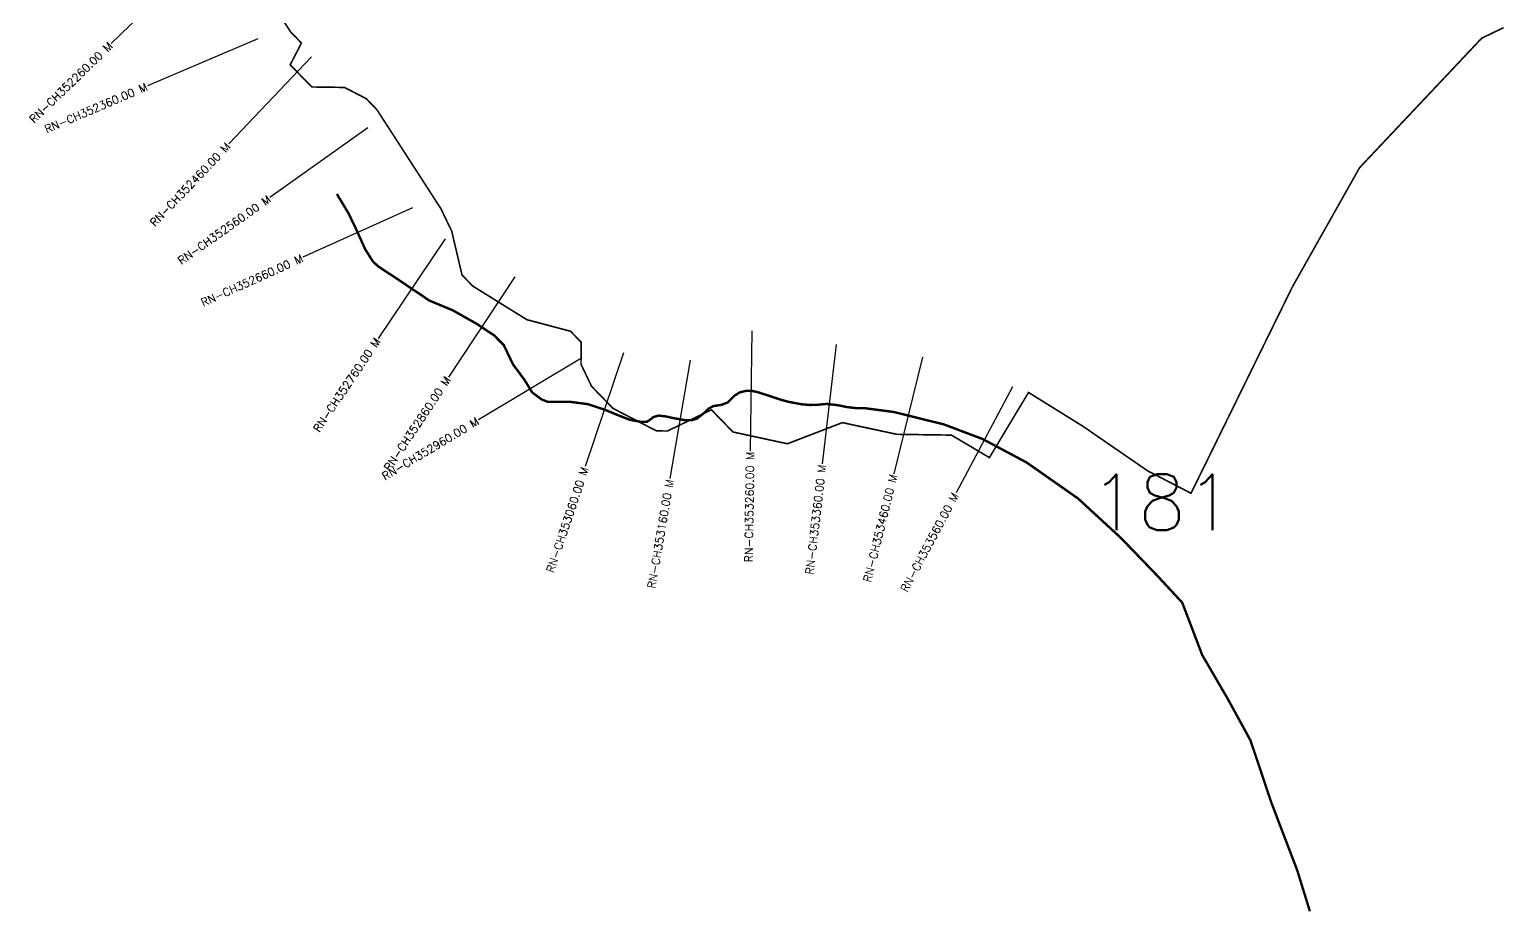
# Model space of a CAD drawing. Header units: metres. Extents: x 293467 to 296356, y 1978557 to 1983794.
# Drawn here: x 294248 to 296091, y 1978557 to 1979659 of the extents above; entities that cross this region are included whole.
import ezdxf
from ezdxf.enums import TextEntityAlignment as Align

# ---------------------------------------------------------------- set-up
doc = ezdxf.new("R2010")
doc.units = ezdxf.units.M
doc.header["$MEASUREMENT"] = 0
for name, color, linetype in [('CS', 134, 'Continuous'), ('CSMark', 6, 'Continuous'), ('NATURALLY PROTECTED', 3, 'Continuous')]:
    doc.layers.add(name, color=color, linetype=linetype)
doc.styles.get("Standard").update_dxf_attribs({"font": 'simplex.shx'})

msp = doc.modelspace()

# ---------------------------------------------------------------- linework, layer by layer
at = {"color": 6, "const_width": 2, "flags": 128}
msp.add_lwpolyline([(296090.2, 1979661.4), (296062.7, 1979648.1), (295910.2, 1979486.5), (295826.2, 1979337.6), (295699.6, 1979080), (295645.4, 1979108), (295564.3, 1979163.8), (295496.6, 1979205.8), (295472.1, 1979165.2), (295447.7, 1979124.5), (295400.3, 1979152.6), (295332, 1979153.6), (295264, 1979168.2), (295195.3, 1979141.8), (295127.3, 1979156.5), (295100.4, 1979184.2), (295045.4, 1979157.7), (295031.7, 1979157.9), (294977.5, 1979185.9), (294950.6, 1979213.6), (294937.4, 1979241.2), (294937.8, 1979268.5), (294924.3, 1979282.3), (294869.9, 1979296.7), (294802.3, 1979338.6), (294788.8, 1979352.5), (294775.9, 1979407.3), (294762.7, 1979434.8), (294711, 1979514.8), (294682.5, 1979558.8), (294669.1, 1979572.7), (294642, 1979586.7), (294601.1, 1979587.3), (294574.1, 1979615), (294588.2, 1979642.1), (294574.7, 1979656), (294548, 1979697.3)], dxfattribs=at)
at = {"layer": 'CS'}
for p, q in [((294458.2, 1979746.1), (294350.5, 1979641.7)), ((294533.8, 1979647.5), (294395.8, 1979588.5)), ((294600.8, 1979624.8), (294497.3, 1979516.2)), ((294671.2, 1979536.1), (294548.8, 1979449.4)), ((294726.8, 1979436.3), (294590.1, 1979374.6)), ((294767.8, 1979397.7), (294683.9, 1979273.3)), ((294854.7, 1979350.1), (294771.8, 1979225.1)), ((295151, 1979282.8), (295148.8, 1979132.8)), ((294990.4, 1979255.5), (294942.7, 1979113.3)), ((295256.1, 1979265.7), (295238.8, 1979116.7)), ((294938, 1979248.8), (294809.4, 1979171.6)), ((295074, 1979246.2), (295048.6, 1979098.4)), ((295364.3, 1979249.8), (295328.2, 1979104.2)), ((295476.7, 1979212.8), (295406, 1979080.5))]:
    msp.add_line(p, q, dxfattribs=at)
at = {"layer": 'NATURALLY PROTECTED', "const_width": 3, "flags": 128}
msp.add_lwpolyline([(294632.4, 1979453.8), (294633.4, 1979452), (294646.8, 1979429.8), (294655.8, 1979411.3), (294667.8, 1979384.7), (294677.5, 1979369.3), (294684.3, 1979363.1), (294703.3, 1979350.6), (294721.7, 1979338.3), (294748, 1979320.6), (294777.3, 1979308.4), (294807.4, 1979291.4), (294828.7, 1979277.3), (294841.1, 1979264.8), (294852.4, 1979241), (294867.1, 1979221.2), (294876.2, 1979206.1), (294888.3, 1979197.1), (294895.8, 1979194.2), (294908.3, 1979194.1), (294925.1, 1979194), (294946.3, 1979191.2), (294967.6, 1979184.1), (294986.6, 1979176.3), (294998.5, 1979171.7), (295012.4, 1979169.2), (295020.2, 1979169.4), (295023.5, 1979171.6), (295027.8, 1979175.1), (295034.2, 1979177), (295043.7, 1979175.9), (295049.8, 1979174.5), (295056.7, 1979173.1), (295067.2, 1979171.3), (295075.5, 1979171.3), (295081.9, 1979173), (295091.2, 1979180.2), (295096.8, 1979185.6), (295102.6, 1979188.8), (295113.3, 1979190.5), (295120.8, 1979193.4), (295128.9, 1979201.6), (295135.5, 1979205.9), (295143.7, 1979207.9), (295151.1, 1979207.8), (295158.4, 1979206.2), (295175.1, 1979200.8), (295187.9, 1979196.5), (295197.6, 1979194), (295213.2, 1979191.1), (295223.9, 1979190.2), (295233.3, 1979190.5), (295244.3, 1979191.6), (295258, 1979190), (295270.5, 1979187.5), (295281.3, 1979186.3), (295291.4, 1979186.3), (295328.1, 1979181.5), (295391.1, 1979165.9), (295439.5, 1979147.6), (295493.9, 1979118.6), (295558.5, 1979073.4), (295611.9, 1979024.3), (295656.1, 1978978.5), (295688.6, 1978943.5), (295713.6, 1978878), (295745.7, 1978822.9), (295773.9, 1978771.4), (295800.2, 1978693.1), (295832.3, 1978609.2), (295848.1, 1978558.1)], dxfattribs=at)

# ---------------------------------------------------------------- texts
at = {"insert": (295573.3, 1979103.8), "char_height": 70, "attachment_point": 1}
msp.add_mtext_dynamic_manual_height_columns('181', width=95.172, gutter_width=1, heights=[0], dxfattribs=at)
at = {"layer": 'CSMark'}
for s, rotation, p in [('RN-CH352260.00 M', 44.1001, (294349.8, 1979641)), ('RN-CH352360.00 M', 23.1389, (294394.9, 1979588.2)), ('RN-CH352460.00 M', 46.3759, (294496.7, 1979515.5)), ('RN-CH352560.00 M', 35.3092, (294548, 1979448.8)), ('RN-CH352660.00 M', 24.2937, (294589.2, 1979374.1)), ('RN-CH352760.00 M', 56.0304, (294683.4, 1979272.5)), ('RN-CH352860.00 M', 56.4093, (294771.2, 1979224.3)), ('RN-CH352960.00 M', 30.9539, (294808.5, 1979171.1)), ('RN-CH353260.00 M', 89.1746, (295148.8, 1979131.8)), ('RN-CH353060.00 M', 71.4666, (294942.4, 1979112.4)), ('RN-CH353360.00 M', 83.3712, (295238.7, 1979115.7)), ('RN-CH353160.00 M', 80.262, (295048.5, 1979097.4)), ('RN-CH353460.00 M', 76.0844, (295328, 1979103.3)), ('RN-CH353560.00 M', 61.8839, (295405.5, 1979079.6))]:
    msp.add_text(s, height=10, rotation=rotation, dxfattribs=at).set_placement(p, align=Align.MIDDLE_RIGHT)

doc.saveas('drawing.dxf')
